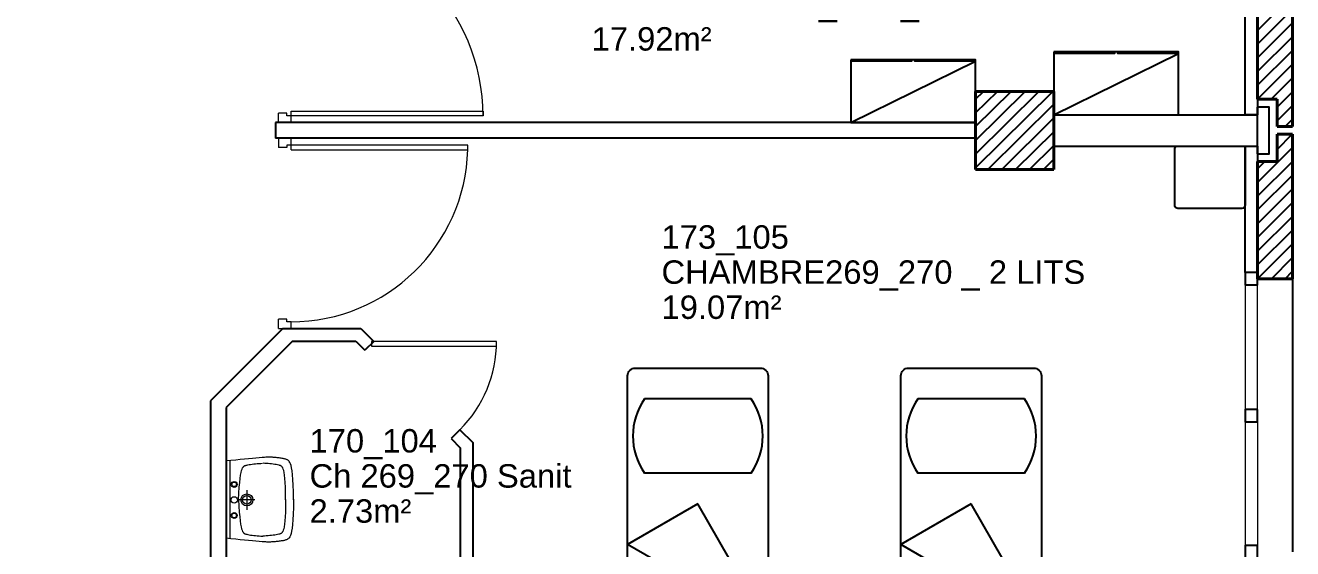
# Model space of a CAD drawing. Header units: millimetres. Extents: x -11 to 211, y -5 to 120.
# Drawn here: x 167.86 to 175.98, y 104.27 to 107.62 of the extents above; entities that cross this region are included whole.
import ezdxf

# ---------------------------------------------------------------- set-up
doc = ezdxf.new("R2010")
doc.units = ezdxf.units.MM
doc.header["$LTSCALE"] = 0.1
doc.header["$MEASUREMENT"] = 0
doc.linetypes.add('CONTINU', pattern=[0])
doc.layers.get('0').update_dxf_attribs({"linetype": 'CONTINUOUS'})
for name, color, linetype in [('400 Lits', 150, 'CONTINUOUS'), ('A_EQMP', 142, 'CONTINUOUS'), ('A_Etiqu_Local', 8, 'CONTINUOUS'), ('A_HACH_STRUC', 7, 'CONTINUOUS'), ('A_MUR_CLOIS', 7, 'CONTINU'), ('A_MURS_ALÈG', 7, 'CONTINU'), ('A_MURS_CLOI', 7, 'CONTINUOUS')]:
    doc.layers.add(name, color=color, linetype=linetype)
for name, color, linetype, lineweight in [('A_CHASS', 4, 'CONTINU', 0), ('A_MURS_STRU', 7, 'CONTINU', 40), ('A_PORTE', 8, 'CONTINU', 0), ('A_SANI', 5, 'CONTINU', 0)]:
    doc.layers.add(name, color=color, linetype=linetype, lineweight=lineweight)
doc.styles.add('Attribut', font='arial.ttf')

# ---------------------------------------------------------------- blocks, each defined once
blk = doc.blocks.new('BROCA2-G818')
at = {"layer": '400 Lits', "linetype": 'Continuous'}
for p, q in [((27.250032, 59.004913), (26.800032, 58.745102)), ((27.689146, 58.244343), (27.250032, 59.004913)), ((27.681177, 58.236374), (26.800032, 58.745102)), ((27.650034, 58.225487), (26.850031, 58.225487)), ((26.800032, 58.02549), (26.800032, 58.175484)), ((27.700033, 58.02549), (27.700033, 58.175484))]:
    blk.add_line(p, q, dxfattribs=at)
for points in [[(26.800032, 58.275215), (26.800032, 59.825485, -0.414213), (26.850031, 59.875485), (27.650034, 59.875488, -0.414214), (27.700034, 59.825485), (27.700033, 58.275215)], [(27.700033, 58.27549, -0.414213), (27.650034, 58.22549), (26.850031, 58.225487, -0.414214), (26.800031, 58.27549)], [(27.700033, 58.175484, 0.414214), (27.650034, 58.225484), (26.850031, 58.225487, 0.414214), (26.800031, 58.175484)], [(27.700033, 58.02549, -0.414213), (27.650034, 57.97549), (26.850031, 57.975487, -0.414214), (26.800031, 58.02549)]]:
    blk.add_lwpolyline(points, format="xyb", dxfattribs=at)
blk = doc.blocks.new('BROCA2-G883')
at = {"layer": '400 Lits', "linetype": 'Continuous'}
for p, q in [((29.000032, 59.004913), (28.550032, 58.745102)), ((29.439146, 58.244343), (29.000032, 59.004913)), ((29.431177, 58.236374), (28.550032, 58.745102)), ((29.400034, 58.225487), (28.600031, 58.225487)), ((28.550032, 58.02549), (28.550032, 58.175484)), ((29.450033, 58.02549), (29.450033, 58.175484))]:
    blk.add_line(p, q, dxfattribs=at)
for points in [[(28.550032, 58.275215), (28.550032, 59.825485, -0.414213), (28.600031, 59.875485), (29.400034, 59.875488, -0.414214), (29.450034, 59.825485), (29.450033, 58.275215)], [(29.450033, 58.27549, -0.414213), (29.400034, 58.22549), (28.600031, 58.225487, -0.414214), (28.550031, 58.27549)], [(29.450033, 58.175484, 0.414214), (29.400034, 58.225484), (28.600031, 58.225487, 0.414214), (28.550031, 58.175484)], [(29.450033, 58.02549, -0.414213), (29.400034, 57.97549), (28.600031, 57.975487, -0.414214), (28.550031, 58.02549)]]:
    blk.add_lwpolyline(points, format="xyb", dxfattribs=at)
blk = doc.blocks.new('A_Etiqu_Local')
at = {"style": 'Attribut', "flags": 1}
for tag, p in [('CODE_HOPITAL', (-0.4463, 1.632)), ('CODE_SITE', (-0.4463, 1.407)), ('CODE_BATIMENT', (-0.4463, 1.182)), ('CODE_SECTEUR', (-0.4463, 0.957)), ('CODE_ETAGE', (-0.4463, 0.732)), ('NOM_NORMALISE', (-0.4463, -0.843)), ('SECTEUR_ACTIVITE', (-0.4463, -1.068)), ('SOUS_SECTEUR_ACTIVITE', (-0.4463, -1.293)), ('VOLUME', (-0.4463, -1.518)), ('SERVICE', (-0.4463, -1.743)), ('CODE_UG', (-0.4463, -1.968)), ('CODE_UA', (-0.4463, -2.193)), ('CODE_POLE', (-0.4463, -2.418)), ('OCCUPANT_EXTERNE', (-0.4463, -2.643)), ('DISPONIBILITE', (-0.4463, -2.868)), ('ACCES_HANDICAPES', (-0.4463, -3.093)), ('NATURE_SOL', (-0.4463, -3.318)), ('RISQUE_LABORATOIRE', (-0.4463, -3.543)), ('AMIANTE', (-0.4463, -3.768))]:
    blk.add_attdef(tag, p, '', height=0.15, dxfattribs=at)
at = {"layer": 'A_Etiqu_Local', "style": 'Attribut'}
for tag, p in [('CODE_PIECE', (-0.4463, 0.282)), ('NOM_USAGE', (-0.4463, 0.057)), ('SURFACE', (-0.4463, -0.168))]:
    blk.add_attdef(tag, p, '', height=0.15, dxfattribs=at)
blk = doc.blocks.new('BROCA2-G904')
at = {"layer": '400 Lits', "linetype": 'Continuous'}
for p, q in [((29.340822, 67.299042), (28.659243, 67.299042)), ((29.340822, 66.821945), (28.659243, 66.821945))]:
    blk.add_line(p, q, dxfattribs=at)
for start, end in [(145.008072, 214.992089), (325.007448, 34.99223)]:
    blk.add_arc((29.000032, 67.060493), 0.415985, start, end, dxfattribs=at)

msp = doc.modelspace()

# ---------------------------------------------------------------- hatches: boundary and pattern name
at = {"layer": 'A_HACH_STRUC'}
h = msp.add_hatch(dxfattribs=at)
h.set_pattern_fill('ANSI31', color=8, scale=0.5, angle=359.76959, style=0)
h.paths.add_polyline_path([(160.0499, 113.8961), (159.5499, 113.8961), (159.5499, 114.3961), (160.0499, 114.3961)])
h.paths.add_polyline_path([(159.2999, 106.6962), (159.2999, 107.1962), (160.0499, 107.1962), (160.0499, 106.6962)])
h.paths.add_polyline_path([(167.2499, 106.6962), (166.7499, 106.6962), (166.7499, 107.1962), (167.2499, 107.1962)])
h.paths.add_polyline_path([(152.8499, 77.8962), (152.3499, 77.8962), (152.3499, 78.3962), (152.8499, 78.3962)])
h.paths.add_polyline_path([(159.5499, 77.8962), (159.3999, 77.8962), (159.3999, 78.3962), (160.0499, 78.3962), (160.0499, 77.8962)], flags=16)
h.paths.add_polyline_path([(174.4499, 107.1962), (174.4499, 106.6962), (173.9499, 106.6962), (173.9499, 107.1962)])
h.paths.add_polyline_path([(174.4499, 99.9962), (173.9499, 99.9962), (173.9499, 99.4962), (174.4499, 99.4962)])
h.paths.add_polyline_path([(159.4501, 92.3962), (159.4501, 92.6462), (160.1999, 92.6462), (160.1999, 92.3962)], flags=17)
h.paths.add_polyline_path([(159.4501, 92.3962), (159.4501, 92.6462)], flags=16)
h.paths.add_polyline_path([(159.4501, 92.9462), (159.4501, 92.6962)], flags=16)
h.paths.add_polyline_path([(159.4501, 92.9462), (159.4501, 92.6962), (160.1999, 92.6962), (160.1999, 92.9462)], flags=17)
h.paths.add_polyline_path([(160.0499, 85.5962), (160.0499, 85.0962), (159.5499, 85.0962), (159.5499, 85.5962)], flags=17)
h.paths.add_polyline_path([(152.8499, 85.5962), (152.8499, 85.0962), (152.3499, 85.0962), (152.3499, 85.5962)])
h.paths.add_polyline_path([(145.9999, 85.5962), (145.9999, 85.0962), (145.4999, 85.0962), (145.4999, 85.5962)])
h.paths.add_polyline_path([(145.9999, 78.3962), (145.9999, 77.8962), (145.4999, 77.8962), (145.4999, 78.3962)])
edge = h.paths.add_edge_path()
edge.add_line((166.3748, 85.3966), (166.3748, 85.2962))
edge.add_line((166.3748, 78.1965), (166.3748, 78.0962))
edge.add_line((167.0998, 85.2217), (167.0998, 85.4714))
edge.add_line((166.8749, 85.0963), (166.8749, 85.2217))
edge.add_line((167.0998, 85.2217), (166.8749, 85.2217))
edge.add_line((167.0998, 85.4714), (166.8749, 85.4714))
edge.add_line((166.8749, 85.5962), (166.8749, 85.4714))
edge.add_line((166.8749, 85.0962), (166.3748, 85.0962))
edge.add_line((166.3748, 85.0962), (166.3748, 85.2962))
edge.add_line((166.3748, 85.3966), (166.3748, 85.5962))
edge.add_line((166.3748, 85.5962), (166.8749, 85.5962))
edge.add_line((152.3749, 99.6216), (152.3749, 99.8713))
edge.add_line((152.3749, 99.6216), (152.5999, 99.6216))
edge.add_line((152.3749, 99.8713), (152.5999, 99.8713))
edge.add_line((152.5999, 99.9962), (152.5999, 99.8713))
edge.add_line((153.0999, 99.7965), (153.0999, 99.9962))
edge.add_line((153.0999, 99.9962), (152.5999, 99.9962))
edge.add_line((152.5999, 99.4962), (152.5999, 99.6216))
edge.add_line((152.5999, 99.4962), (153.0999, 99.4962))
edge.add_line((153.0999, 99.4962), (153.0999, 99.7965))
edge.add_line((167.0998, 78.0217), (167.0998, 78.2714))
edge.add_line((166.8749, 77.8962), (166.8749, 78.0217))
edge.add_line((167.0998, 78.0217), (166.8749, 78.0217))
edge.add_line((167.0998, 78.2714), (166.8749, 78.2714))
edge.add_line((166.8749, 78.3962), (166.8749, 78.2714))
edge.add_line((166.8749, 77.8962), (166.3748, 77.8962))
edge.add_line((166.3748, 77.8962), (166.3748, 78.0962))
edge.add_line((166.3748, 78.1965), (166.3748, 78.3962))
edge.add_line((166.3748, 78.3962), (166.8749, 78.3962))
h = msp.add_hatch(dxfattribs=at)
h.set_pattern_fill('ANSI31', color=8, scale=0.5, angle=359.76959, style=0)
h.set_pattern_definition([(44.7696, (175.75491, 106.971166), (-0.044016, 0.0443715), [])])
h.paths.add_polyline_path([(175.9799, 107.896), (175.7549, 107.896), (175.7549, 107.1462), (175.8799, 107.1462), (175.8799, 106.9712), (175.9799, 106.9712)])
h = msp.add_hatch(dxfattribs=at)
h.set_pattern_fill('ANSI31', color=8, scale=0.5, angle=359.76959, style=0)
h.set_pattern_definition([(44.7696, (175.75491, 105.99628), (-0.044016, 0.0443715), [])])
h.paths.add_polyline_path([(175.9799, 106.9212), (175.8799, 106.9212), (175.8799, 106.7462), (175.7559, 106.7462), (175.7549, 106.7452), (175.7549, 105.9963), (175.9799, 105.9963)])

# ---------------------------------------------------------------- linework, layer by layer
at = {"layer": 'A_CHASS', "color": 8}
for p, q in [((175.6749, 105.9563), (175.6749, 105.1584)), ((175.7549, 105.1584), (175.7549, 105.9563)), ((175.6749, 105.0784), (175.6749, 104.2863)), ((175.7549, 105.0784), (175.7549, 104.2863))]:
    msp.add_line(p, q, dxfattribs=at)
at = {"layer": 'A_EQMP', "color": 8}
for p, q in [((173.1499, 106.9963), (173.9499, 107.389)), ((174.4499, 107.0462), (175.2499, 107.4389))]:
    msp.add_line(p, q, dxfattribs=at)
for points in [[(174.4499, 107.4489), (174.4499, 107.0462), (175.2499, 107.0462), (175.2499, 107.4489)], [(173.1499, 107.399), (173.1499, 106.9963), (173.9499, 106.9963), (173.9499, 107.399)]]:
    msp.add_lwpolyline(points, close=True, dxfattribs=at)
for points in [[(174.8399, 107.4489), (174.8399, 107.4389), (174.4499, 107.4389)], [(175.2499, 107.4389), (174.8599, 107.4389), (174.8599, 107.4489)], [(173.5399, 107.399), (173.5399, 107.389), (173.1499, 107.389)], [(173.9499, 107.389), (173.5599, 107.389), (173.5599, 107.399)]]:
    msp.add_lwpolyline(points, dxfattribs=at)
at = {"layer": 'A_EQMP', "color": 8, "linetype": 'Continuous'}
msp.add_lwpolyline([(175.6749, 106.8462), (175.6749, 106.4662, -0.414214), (175.6549, 106.4462), (175.2449, 106.4462, -0.414214), (175.2249, 106.4662), (175.2249, 106.8262, -0.414213), (175.2449, 106.8462), (175.6749, 106.8462)], format="xyb", dxfattribs=at)
at = {"layer": 'A_MUR_CLOIS', "color": 8, "linetype": 'Continuous'}
for p, q in [((174.4499, 107.0462), (175.7549, 107.0462)), ((175.7549, 106.7962), (175.7549, 107.0962)), ((169.4661, 106.9963), (169.4661, 106.8962)), ((173.9499, 106.9963), (169.4661, 106.9963)), ((173.9499, 106.8962), (169.4661, 106.8962)), ((174.4499, 106.8461), (175.7549, 106.8461)), ((169.513, 105.6764), (169.0499, 105.2133)), ((169.513, 105.6764), (170.013, 105.6764)), ((170.013, 105.6764), (170.0952, 105.5942)), ((169.5745, 105.5964), (169.1499, 105.1719)), ((169.5745, 105.5964), (169.9799, 105.5964)), ((169.9799, 105.5964), (170.0386, 105.5377)), ((170.0952, 105.5942), (170.0386, 105.5377)), ((169.0499, 105.2133), (169.0499, 104.0764)), ((169.1499, 105.1719), (169.1499, 104.1564)), ((170.6477, 105.0286), (170.5912, 104.972)), ((170.6477, 105.0286), (170.7299, 104.9464)), ((170.5912, 104.972), (170.6499, 104.9133)), ((170.7299, 104.9464), (170.7299, 103.3464)), ((170.6499, 104.9133), (170.6499, 103.3464))]:
    msp.add_line(p, q, dxfattribs=at)
msp.add_lwpolyline([(175.7549, 106.7962), (175.8299, 106.7962), (175.8299, 107.0962), (175.7549, 107.0962)], dxfattribs=at)
for points in [[(175.7549, 106.0363), (175.6749, 106.0363), (175.6749, 105.9563), (175.7549, 105.9563)], [(175.7549, 105.1584), (175.6749, 105.1584), (175.6749, 105.0784), (175.7549, 105.0784)], [(175.7549, 104.2863), (175.6749, 104.2863), (175.6749, 104.2063), (175.7549, 104.2063)]]:
    msp.add_lwpolyline(points, close=True, dxfattribs=at)
at = {"layer": 'A_MURS_ALÈG', "color": 8, "ltscale": 200}
msp.add_line((175.9799, 105.9963), (175.9799, 104.2463), dxfattribs=at)
at = {"layer": 'A_MURS_CLOI', "color": 8}
for points in [[(175.7549, 107.856), (175.7549, 107.0462), (175.6749, 107.0462), (175.6749, 107.856)], [(175.7549, 106.8461), (175.7549, 106.0363), (175.6749, 106.0363), (175.6749, 106.8461)]]:
    msp.add_lwpolyline(points, close=True, dxfattribs=at)
at = {"layer": 'A_MURS_STRU', "color": 8, "linetype": 'Continuous'}
for p, q in [((175.7549, 107.1462), (175.7549, 107.896)), ((175.9799, 106.9712), (175.9799, 107.896)), ((173.9499, 106.6962), (173.9499, 107.1962)), ((174.4499, 107.1962), (174.4499, 106.6962)), ((175.8799, 107.1462), (175.7549, 107.1462)), ((175.8799, 106.9712), (175.8799, 107.1462)), ((175.9799, 106.9712), (175.8799, 106.9712)), ((175.8799, 106.9212), (175.8799, 106.7462)), ((175.9799, 106.9212), (175.8799, 106.9212)), ((175.9799, 106.9212), (175.9799, 105.9963)), ((175.8799, 106.7462), (175.7549, 106.7462)), ((175.7549, 106.7462), (175.7549, 105.9963)), ((175.9799, 105.9963), (175.7549, 105.9963))]:
    msp.add_line(p, q, dxfattribs=at)
for points in [[(174.4499, 107.1962), (173.9499, 107.1962)], [(173.9499, 106.6962), (174.4499, 106.6962)]]:
    msp.add_lwpolyline(points, dxfattribs=at)
at = {"layer": 'A_PORTE', "color": 8, "linetype": 'Continuous'}
for p, q in [((169.5382, 107.0561), (169.486, 107.0561)), ((169.486, 106.9963), (169.486, 107.0561)), ((169.5382, 107.0401), (169.5382, 107.0561)), ((169.566, 106.9963), (169.566, 107.0701)), ((169.566, 107.0701), (170.796, 107.0701)), ((170.796, 107.0701), (170.796, 107.0401)), ((170.796, 107.0401), (169.5382, 107.0401)), ((169.486, 106.8962), (169.566, 106.8962)), ((169.486, 106.8962), (169.486, 106.8363)), ((169.566, 106.8223), (169.566, 106.8962)), ((169.5382, 106.8363), (169.486, 106.8363)), ((170.6976, 106.8523), (169.5382, 106.8523)), ((169.5382, 106.8523), (169.5382, 106.8363)), ((169.566, 106.8223), (170.6976, 106.8223)), ((170.6976, 106.8223), (170.6976, 106.8523)), ((169.5382, 105.7363), (169.486, 105.7363)), ((169.486, 105.6764), (169.486, 105.7363)), ((169.486, 105.6764), (169.566, 105.6764)), ((169.5382, 105.7203), (169.5382, 105.7363)), ((169.566, 105.7203), (169.5382, 105.7203)), ((169.566, 105.6764), (169.566, 105.7203))]:
    msp.add_line(p, q, dxfattribs=at)
msp.add_lwpolyline([(170.0821, 105.5642), (170.882, 105.5642), (170.882, 105.5942), (170.0821, 105.5942)], close=True, dxfattribs=at)
for centre, radius, start, end in [((169.566, 107.0401), 1.23, 360, 91.29426), ((169.566, 106.8523), 1.132, 270, 358.48138), ((170.0821, 105.5942), 0.8, 314.99996, 359.99998)]:
    msp.add_arc(centre, radius, start, end, dxfattribs=at)
at = {"layer": 'A_SANI', "color": 8, "linetype": 'Continuous'}
for p, q in [((169.1499, 104.8282), (169.1499, 104.3329)), ((169.1748, 104.8282), (169.1748, 104.3329)), ((169.2494, 104.7662), (169.2525, 104.7759)), ((169.2525, 104.7759), (169.2557, 104.7832)), ((169.2557, 104.7832), (169.259, 104.7886)), ((169.259, 104.7886), (169.2607, 104.7908)), ((169.2607, 104.7908), (169.2625, 104.7927)), ((169.2625, 104.7927), (169.2643, 104.7944)), ((169.2643, 104.7944), (169.2663, 104.7958)), ((169.2663, 104.7958), (169.2684, 104.7971)), ((169.2684, 104.7971), (169.2707, 104.7982)), ((169.2707, 104.7982), (169.2732, 104.7992)), ((169.2732, 104.7992), (169.2759, 104.8001)), ((169.2759, 104.8001), (169.2788, 104.801)), ((169.2788, 104.801), (169.2821, 104.8018)), ((169.2821, 104.8018), (169.2894, 104.8034)), ((169.2894, 104.8034), (169.2977, 104.8049)), ((169.2977, 104.8049), (169.307, 104.8064)), ((169.307, 104.8064), (169.3169, 104.8078)), ((169.3169, 104.8078), (169.3274, 104.8091)), ((169.3274, 104.8091), (169.3383, 104.8103)), ((169.3383, 104.8103), (169.3494, 104.8113)), ((169.3494, 104.8113), (169.3605, 104.8121)), ((169.3605, 104.8121), (169.3716, 104.8127)), ((169.3716, 104.8127), (169.3823, 104.8131)), ((169.3974, 104.8127), (169.3867, 104.8131)), ((169.4085, 104.8121), (169.3974, 104.8127)), ((169.4196, 104.8113), (169.4085, 104.8121)), ((169.4307, 104.8103), (169.4196, 104.8113)), ((169.4416, 104.8091), (169.4307, 104.8103)), ((169.4521, 104.8078), (169.4416, 104.8091)), ((169.462, 104.8064), (169.4521, 104.8078)), ((169.4713, 104.8049), (169.462, 104.8064)), ((169.4796, 104.8034), (169.4713, 104.8049)), ((169.4869, 104.8018), (169.4796, 104.8034)), ((169.4902, 104.801), (169.4869, 104.8018)), ((169.4931, 104.8001), (169.4902, 104.801)), ((169.4958, 104.7992), (169.4931, 104.8001)), ((169.4983, 104.7982), (169.4958, 104.7992)), ((169.5006, 104.7971), (169.4983, 104.7982)), ((169.5027, 104.7958), (169.5006, 104.7971)), ((169.5047, 104.7944), (169.5027, 104.7958)), ((169.5065, 104.7927), (169.5047, 104.7944)), ((169.5083, 104.7908), (169.5065, 104.7927)), ((169.51, 104.7886), (169.5083, 104.7908)), ((169.5133, 104.7832), (169.51, 104.7886)), ((169.5164, 104.7759), (169.5133, 104.7832)), ((169.5194, 104.7662), (169.5164, 104.7759)), ((169.2346, 104.6596), (169.2375, 104.6907)), ((169.2375, 104.6907), (169.2405, 104.7163)), ((169.2405, 104.7163), (169.2434, 104.737)), ((169.2434, 104.737), (169.2464, 104.7534)), ((169.2464, 104.7534), (169.2494, 104.7662)), ((169.522, 104.7534), (169.5194, 104.7662)), ((169.5244, 104.737), (169.522, 104.7534)), ((169.5265, 104.7163), (169.5244, 104.737)), ((169.5282, 104.6907), (169.5265, 104.7163)), ((169.5295, 104.6596), (169.5282, 104.6907)), ((169.2287, 104.5784), (169.2317, 104.6223)), ((169.2317, 104.6223), (169.2346, 104.6596)), ((169.2834, 104.6418), (169.2834, 104.5154)), ((169.5304, 104.6223), (169.5295, 104.6596)), ((169.5308, 104.5784), (169.5304, 104.6223)), ((169.2287, 104.5817), (169.2317, 104.5378)), ((169.2317, 104.5378), (169.2346, 104.5005)), ((169.3345, 104.5786), (169.2324, 104.5786)), ((169.5304, 104.5378), (169.5295, 104.5005)), ((169.5308, 104.5817), (169.5304, 104.5378)), ((169.2346, 104.5005), (169.2375, 104.4694)), ((169.2375, 104.4694), (169.2405, 104.4438)), ((169.2405, 104.4438), (169.2434, 104.4231)), ((169.5265, 104.4438), (169.5244, 104.4231)), ((169.5282, 104.4694), (169.5265, 104.4438)), ((169.5295, 104.5005), (169.5282, 104.4694)), ((169.2434, 104.4231), (169.2464, 104.4066)), ((169.2464, 104.4066), (169.2494, 104.3939)), ((169.2494, 104.3939), (169.2525, 104.3842)), ((169.2525, 104.3842), (169.2557, 104.3769)), ((169.2557, 104.3769), (169.259, 104.3715)), ((169.259, 104.3715), (169.2607, 104.3693)), ((169.2607, 104.3693), (169.2625, 104.3674)), ((169.2625, 104.3674), (169.2643, 104.3657)), ((169.2643, 104.3657), (169.2663, 104.3642)), ((169.2663, 104.3642), (169.2684, 104.363)), ((169.2684, 104.363), (169.2707, 104.3618)), ((169.5006, 104.363), (169.4983, 104.3618)), ((169.5027, 104.3642), (169.5006, 104.363)), ((169.5047, 104.3657), (169.5027, 104.3642)), ((169.5065, 104.3674), (169.5047, 104.3657)), ((169.5083, 104.3693), (169.5065, 104.3674)), ((169.51, 104.3715), (169.5083, 104.3693)), ((169.5133, 104.3769), (169.51, 104.3715)), ((169.5164, 104.3842), (169.5133, 104.3769)), ((169.5194, 104.3939), (169.5164, 104.3842)), ((169.522, 104.4066), (169.5194, 104.3939)), ((169.5244, 104.4231), (169.522, 104.4066)), ((169.2707, 104.3618), (169.2732, 104.3609)), ((169.2732, 104.3609), (169.2759, 104.3599)), ((169.2759, 104.3599), (169.2788, 104.3591)), ((169.2788, 104.3591), (169.2821, 104.3583)), ((169.2821, 104.3583), (169.2894, 104.3567)), ((169.2894, 104.3567), (169.2977, 104.3552)), ((169.2977, 104.3552), (169.307, 104.3537)), ((169.307, 104.3537), (169.317, 104.3522)), ((169.317, 104.3522), (169.3277, 104.3509)), ((169.3277, 104.3509), (169.3387, 104.3498)), ((169.3387, 104.3498), (169.3501, 104.3488)), ((169.3501, 104.3488), (169.3616, 104.3479)), ((169.3616, 104.3479), (169.3732, 104.3473)), ((169.3732, 104.3473), (169.3845, 104.347)), ((169.3958, 104.3473), (169.3845, 104.347)), ((169.4074, 104.3479), (169.3958, 104.3473)), ((169.4189, 104.3488), (169.4074, 104.3479)), ((169.4303, 104.3498), (169.4189, 104.3488)), ((169.4413, 104.3509), (169.4303, 104.3498)), ((169.452, 104.3522), (169.4413, 104.3509)), ((169.462, 104.3537), (169.452, 104.3522)), ((169.4713, 104.3552), (169.462, 104.3537)), ((169.4796, 104.3567), (169.4713, 104.3552)), ((169.4869, 104.3583), (169.4796, 104.3567)), ((169.4902, 104.3591), (169.4869, 104.3583)), ((169.4931, 104.3599), (169.4902, 104.3591)), ((169.4958, 104.3609), (169.4931, 104.3599)), ((169.4983, 104.3618), (169.4958, 104.3609))]:
    msp.add_line(p, q, dxfattribs=at)
for points in [[(169.5816, 104.5786), (169.5809, 104.63), (169.5796, 104.6736), (169.5778, 104.71), (169.5756, 104.74), (169.5729, 104.7643), (169.5698, 104.7836), (169.5664, 104.7987), (169.5625, 104.8102), (169.5583, 104.8189), (169.5538, 104.8255), (169.5514, 104.8283), (169.5489, 104.8307), (169.5463, 104.8328), (169.5434, 104.8347), (169.5403, 104.8364), (169.537, 104.8379), (169.5333, 104.8392), (169.5293, 104.8405), (169.5248, 104.8416), (169.52, 104.8427), (169.5146, 104.8437), (169.5089, 104.8447), (169.5029, 104.8456), (169.4966, 104.8466), (169.4901, 104.8474), (169.4836, 104.8482), (169.477, 104.849), (169.4705, 104.8497), (169.4641, 104.8503), (169.4579, 104.8509), (169.452, 104.8513), (169.4463, 104.8517), (169.4407, 104.852), (169.4351, 104.8522), (169.4295, 104.8523), (169.4237, 104.8524), (169.4176, 104.8523), (169.4112, 104.8521), (169.4044, 104.8518), (169.3971, 104.8515), (169.3808, 104.8504), (169.3622, 104.8489), (169.3415, 104.8471), (169.3189, 104.845), (169.2944, 104.8427), (169.2683, 104.8401), (169.2406, 104.8373), (169.2116, 104.8344), (169.1813, 104.8313), (169.1499, 104.8282)], [(169.5816, 104.5825), (169.5809, 104.5311), (169.5796, 104.4876), (169.5778, 104.4511), (169.5756, 104.4211), (169.5729, 104.3968), (169.5698, 104.3775), (169.5664, 104.3625), (169.5625, 104.3509), (169.5583, 104.3422), (169.5538, 104.3356), (169.5514, 104.3329), (169.5489, 104.3304), (169.5463, 104.3283), (169.5434, 104.3264), (169.5403, 104.3247), (169.537, 104.3232), (169.5333, 104.3219), (169.5293, 104.3207), (169.5248, 104.3195), (169.52, 104.3185), (169.5146, 104.3174), (169.5089, 104.3164), (169.5029, 104.3155), (169.4966, 104.3146), (169.4901, 104.3137), (169.4836, 104.3129), (169.477, 104.3121), (169.4705, 104.3115), (169.4641, 104.3108), (169.4579, 104.3103), (169.452, 104.3098), (169.4463, 104.3094), (169.4407, 104.3091), (169.4351, 104.3089), (169.4295, 104.3088), (169.4237, 104.3088), (169.4176, 104.3089), (169.4112, 104.309), (169.4044, 104.3093), (169.3971, 104.3097), (169.3808, 104.3107), (169.3622, 104.3122), (169.3415, 104.314), (169.3189, 104.3161), (169.2944, 104.3185), (169.2683, 104.3211), (169.2406, 104.3239), (169.2116, 104.3268), (169.1813, 104.3298), (169.1499, 104.3329)]]:
    msp.add_lwpolyline(points, dxfattribs=at)
for centre, radius in [((169.202, 104.6781), 0.0189), ((169.202, 104.6781), 0.0144), ((169.2834, 104.5786), 0.0387), ((169.2834, 104.5786), 0.0274), ((169.202, 104.5786), 0.0204), ((169.202, 104.4791), 0.0189), ((169.202, 104.4791), 0.0144)]:
    msp.add_circle(centre, radius, dxfattribs=at)

# ---------------------------------------------------------------- block references
at = {"layer": 'A_EQMP', "color": 8}
for name, p in [('BROCA2-G818', (144.9211, 45.5481)), ('BROCA2-G883', (144.9211, 45.5481)), ('BROCA2-G904', (143.1711, 37.9278)), ('BROCA2-G904', (144.9211, 37.9278))]:
    msp.add_blockref(name, p, dxfattribs=at)
at = {"layer": 'A_Etiqu_Local', "color": 8}
ref = msp.add_blockref('A_Etiqu_Local', (171.9372, 107.6257), dxfattribs=at)
ref.add_attrib('CODE_PIECE', '173_109', (171.4909, 107.9077), dxfattribs={"height": 0.15, "style": 'Attribut'})
ref.add_attrib('NOM_USAGE', 'CHAMBRE 267_268 _ 2 LITS', (171.4909, 107.6827), dxfattribs={"height": 0.15, "style": 'Attribut'})
ref.add_attrib('SURFACE', '17.92m²', (171.4909, 107.4577), dxfattribs={"height": 0.15, "style": 'Attribut'})
ref = msp.add_blockref('A_Etiqu_Local', (172.3846, 105.9066), dxfattribs=at)
ref.add_attrib('CODE_PIECE', '173_105', (171.9383, 106.1885), dxfattribs={"height": 0.15, "style": 'Attribut'})
ref.add_attrib('NOM_USAGE', 'CHAMBRE269_270 _ 2 LITS', (171.9383, 105.9635), dxfattribs={"height": 0.15, "style": 'Attribut'})
ref.add_attrib('SURFACE', '19.07m²', (171.9383, 105.7385), dxfattribs={"height": 0.15, "style": 'Attribut'})
ref = msp.add_blockref('A_Etiqu_Local', (170.131, 104.6005), dxfattribs=at)
ref.add_attrib('CODE_PIECE', '170_104', (169.6846, 104.8825), dxfattribs={"height": 0.15, "style": 'Attribut'})
ref.add_attrib('NOM_USAGE', 'Ch 269_270 Sanit', (169.6846, 104.6575), dxfattribs={"height": 0.15, "style": 'Attribut'})
ref.add_attrib('SURFACE', '2.73m²', (169.6846, 104.4325), dxfattribs={"height": 0.15, "style": 'Attribut'})

doc.saveas('drawing.dxf')
